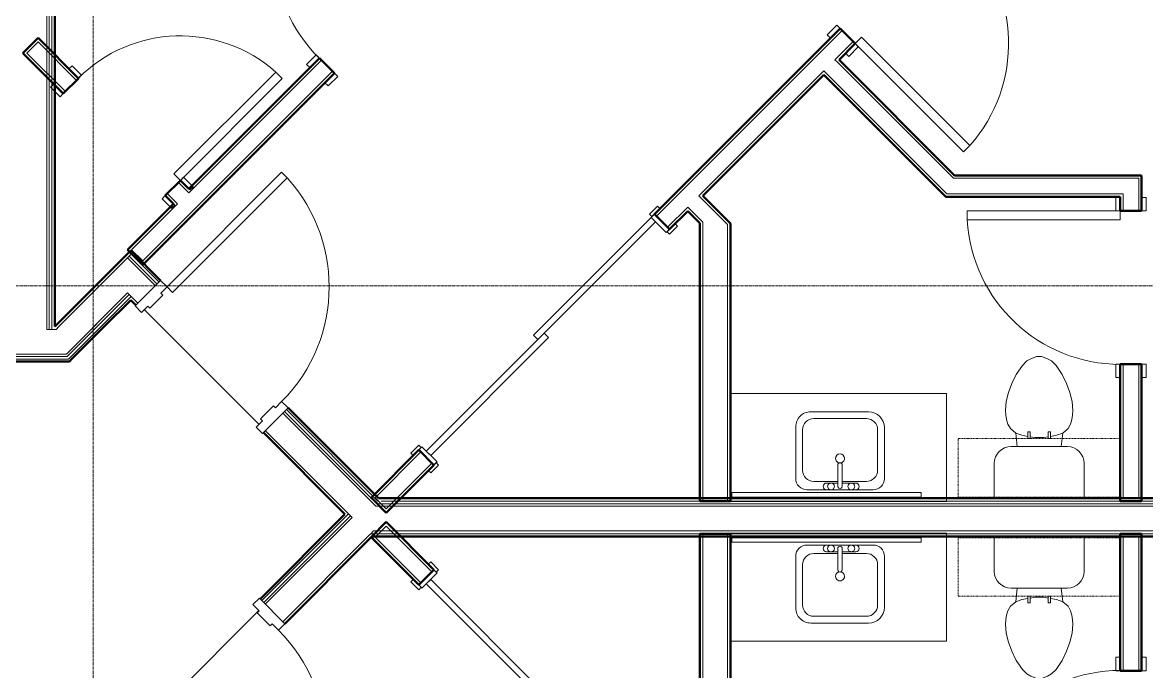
# Model space of a CAD drawing. Header units: inches. Extents: x -4218 to -1830, y 9767 to 12426.
# Drawn here: x -2516 to -2266.4, y 10381.6 to 10525.7 of the extents above; entities that cross this region are included whole.
import ezdxf

# ---------------------------------------------------------------- set-up
doc = ezdxf.new("R2010")
doc.units = ezdxf.units.IN
doc.header["$MEASUREMENT"] = 0
doc.linetypes.add('Dash', pattern=[0.25, 0.125, -0.125])
doc.linetypes.add('Grid Line 1_2_', pattern=[0.875, 0.5, -0.125, 0.125, -0.125])
for name, color, linetype, lineweight in [('0-1', 7, 'Continuous', 5), ('0-2', 252, 'Continuous', 9), ('0-3', 10, 'Continuous', 9), ('A-DOOR-1', 10, 'Continuous', 9), ('A-DOOR-2', 50, 'Continuous', 20), ('A-DOOR-FRAM-1', 50, 'Continuous', 20), ('A-FLOR-4', 192, 'Continuous', 9), ('A-WALL-1', 7, 'Continuous', 50), ('A-WALL-2', 250, 'Continuous', 13), ('I-WALL-1', 7, 'Continuous', 50), ('P-SANR-FIXT-1', 10, 'Continuous', 9), ('P-SANR-FIXT-3', 252, 'Continuous', 9), ('Q-CASE-1', 253, 'Continuous', 9), ('Q-CASE-2', 252, 'Continuous', 9), ('Q-CASE-3', 10, 'Continuous', 9), ('Q-CASE-4', 10, 'Dash', 9), ('S-GRID-1', 1, 'Grid Line 1_2_', 9)]:
    doc.layers.add(name, color=color, linetype=linetype, lineweight=lineweight)

# ---------------------------------------------------------------- blocks, each defined once
blk = doc.blocks.new('SWING - SINGLE - FLUSH - 2-10 x 6-8 - PRIVACY-3199407-BACKGROUND - 2ND FLOOR')
at = {"layer": 'A-DOOR-1'}
blk.add_arc((17, 2.37), 34.07, 93.3657, 180, dxfattribs=at)
at = {"layer": 'A-DOOR-2'}
for p, q in [((15, 2.37), (15, 36.38)), ((17, 36.38), (15, 36.38)), ((17, 2.37), (17, 36.38)), ((17, 2.37), (15, 2.37))]:
    blk.add_line(p, q, dxfattribs=at)
at = {"layer": 'A-DOOR-FRAM-1'}
for p, q in [((-17, 3.37), (-20, 3.37)), ((-20, 3.37), (-20, 2.37)), ((-17, 2.37), (-17, 3.37)), ((20, 3.37), (17, 3.37)), ((17, 3.37), (17, 2.37)), ((20, 2.37), (20, 3.37)), ((-20, 2.37), (-17, 2.37)), ((17, 2.37), (20, 2.37)), ((-17, -2.38), (-20, -2.38)), ((-20, -2.38), (-20, -3.38)), ((-17, -3.38), (-17, -2.38)), ((20, -2.38), (17, -2.38)), ((17, -2.38), (17, -3.38)), ((20, -3.38), (20, -2.38)), ((-20, -3.38), (-17, -3.38)), ((17, -3.38), (20, -3.38))]:
    blk.add_line(p, q, dxfattribs=at)
blk = doc.blocks.new('SWING - SINGLE - FLUSH - 2-8 x 6-8 - PASSAGE-3199406-BACKGROUND - 2ND FLOOR')
at = {"layer": 'A-DOOR-1'}
blk.add_arc((16, 2.37), 32.07, 93.5759, 180, dxfattribs=at)
at = {"layer": 'A-DOOR-2'}
for p, q in [((14, 2.37), (14, 34.38)), ((16, 34.38), (14, 34.38)), ((16, 2.37), (16, 34.38)), ((16, 2.37), (14, 2.37))]:
    blk.add_line(p, q, dxfattribs=at)
at = {"layer": 'A-DOOR-FRAM-1'}
for p, q in [((-16, 3.37), (-19, 3.37)), ((-19, 3.37), (-19, 2.37)), ((-16, 2.37), (-16, 3.37)), ((19, 3.37), (16, 3.37)), ((16, 3.37), (16, 2.37)), ((19, 2.37), (19, 3.37)), ((-19, 2.37), (-16, 2.37)), ((16, 2.37), (19, 2.37)), ((-16, -2.38), (-19, -2.38)), ((-19, -2.38), (-19, -3.38)), ((-16, -3.38), (-16, -2.38)), ((19, -2.38), (16, -2.38)), ((16, -2.38), (16, -3.38)), ((19, -3.38), (19, -2.38)), ((-19, -3.38), (-16, -3.38)), ((16, -3.38), (19, -3.38))]:
    blk.add_line(p, q, dxfattribs=at)
blk = doc.blocks.new('SLIDING - FLUSH - 6-0 x 6-8-3203588-BACKGROUND - 2ND FLOOR')
at = {"layer": 'A-DOOR-1'}
for p, q in [((-38.75, 3.25), (-36.25, 3.25)), ((-38.75, 2.5), (-38.75, 3.25)), ((-36.25, 2.5), (-38.75, 2.5)), ((-36.25, 3.25), (-36.25, 2.5)), ((36.25, 3.25), (38.75, 3.25)), ((36.25, 2.5), (36.25, 3.25)), ((38.75, 2.5), (36.25, 2.5)), ((38.75, 3.25), (38.75, 2.5)), ((-38.75, -2.25), (-36.25, -2.25)), ((-38.75, -3), (-38.75, -2.25)), ((-36.25, -2.25), (-36.25, -3)), ((36.25, -2.25), (38.75, -2.25)), ((36.25, -3), (36.25, -2.25)), ((38.75, -2.25), (38.75, -3)), ((-36.25, -3), (-38.75, -3)), ((38.75, -3), (36.25, -3))]:
    blk.add_line(p, q, dxfattribs=at)
at = {"layer": 'A-DOOR-2'}
for p, q in [((-1, -0.875), (-1, 0.5)), ((-1, 0.5), (36, 0.5)), ((36, 0.5), (36, -0.875)), ((-36, -2.25), (-36, -0.875)), ((-36, -0.875), (1, -0.875)), ((1, -2.25), (-36, -2.25)), ((36, -0.875), (-1, -0.875)), ((1, -0.875), (1, -2.25))]:
    blk.add_line(p, q, dxfattribs=at)
at = {"layer": 'A-DOOR-FRAM-1'}
for p, q in [((-37, -2.25), (-37, 2.5)), ((-37, 2.5), (-36, 2.5)), ((-36, 2.5), (-36, -2.25)), ((36, 2.5), (37, 2.5)), ((36, -2.25), (36, 2.5)), ((37, 2.5), (37, -2.25)), ((-36, -2.25), (-37, -2.25)), ((37, -2.25), (36, -2.25))]:
    blk.add_line(p, q, dxfattribs=at)
blk = doc.blocks.new('M_Sink Vanity-Square - 500 x 440mm-V47-BACKGROUND - 2ND FLOOR')
at = {"layer": 'P-SANR-FIXT-1'}
for p, q in [((7.96, 7.09), (-6.72, 7.09)), ((0.12, 5.22), (-5.22, 5.22)), ((3.62, 7.09), (-2.88, 7.09)), ((-2.88, 5.59), (0.12, 5.59)), ((0.12, 6.33), (0.12, 1.59)), ((1.12, 6.33), (1.12, 1.59)), ((1.12, 5.59), (3.62, 5.59)), ((6.46, 5.22), (1.12, 5.22)), ((-9.22, 4.59), (-9.22, -6.73)), ((-7.72, 2.72), (-7.72, -6.23)), ((8.96, -6.23), (8.96, 2.72)), ((10.46, -6.91), (10.46, 4.59)), ((-5.22, -8.73), (6.46, -8.73)), ((-5.72, -10.23), (7.14, -10.23))]:
    blk.add_line(p, q, dxfattribs=at)
for centre, radius, start, end in [((-6.72, 4.59), 2.5, 90, 180), ((-5.22, 2.72), 2.5, 90, 180), ((-2.88, 6.34), 0.75, 90, 270), ((-1.88, 6.34), 0.75, 360, 180), ((-1.88, 6.34), 0.75, 180, 0), ((0.62, 6.33), 0.5, 360, 180), ((2.62, 6.34), 0.75, 360, 180), ((2.62, 6.34), 0.75, 180, 360), ((3.62, 6.34), 0.75, 270, 90), ((6.46, 2.72), 2.5, 0, 90), ((7.96, 4.59), 2.5, 360, 90), ((0.62, 0.13), 1, 360, 180), ((0.62, 0.13), 1, 180, 0), ((0.62, 1.59), 0.5, 180, 0), ((-5.72, -6.73), 3.5, 180, 270), ((-5.22, -6.23), 2.5, 180, 270), ((6.46, -6.23), 2.5, 270, 0), ((7.14, -6.91), 3.32, 270, 0)]:
    blk.add_arc(centre, radius, start, end, dxfattribs=at)
blk = doc.blocks.new('Bath Vanity - Bath Vanity 48_-2551079-BACKGROUND - 2ND FLOOR')
at = {"layer": 'Q-CASE-1'}
blk.add_line((24.74, -0.75), (24.74, -0.13), dxfattribs=at)
at = {"layer": 'Q-CASE-2'}
for p, q in [((24.74, 0), (-23.26, 0)), ((-23.26, 0), (-23.26, -0.75)), ((24.74, -0.13), (24.74, 0)), ((24.74, -24), (24.74, -0.75))]:
    blk.add_line(p, q, dxfattribs=at)
at = {"layer": 'Q-CASE-3'}
for p, q in [((-23.26, -0.75), (-23.26, -24)), ((-23.26, -24), (24.74, -24))]:
    blk.add_line(p, q, dxfattribs=at)
blk = doc.blocks.new('Toilet-Domestic-3D - Toilet-Domestic-3D-V48-BACKGROUND - 2ND FLOOR')
at = {"layer": 'P-SANR-FIXT-1'}
for p, q in [((-5.13, 8), (-3.74, 10)), ((-3.74, 10), (-2.74, 11)), ((-2.74, 11), (-1.87, 11.5)), ((-1.87, 11.5), (-0.5, 12)), ((-0.5, 12), (0.5, 12)), ((0.5, 12), (1.87, 11.5)), ((1.87, 11.5), (2.74, 11)), ((2.74, 11), (3.74, 10)), ((3.74, 10), (5.13, 8)), ((-6.06, 6), (-5.13, 8)), ((5.13, 8), (6.06, 6)), ((-6.79, 4), (-6.06, 6)), ((6.06, 6), (6.79, 4)), ((-7.33, 1.99), (-6.79, 4)), ((6.79, 4), (7.33, 1.99)), ((-7.5, 0), (-7.33, 1.99)), ((7.33, 1.99), (7.5, 0)), ((-7.41, -1), (-7.5, 0)), ((-7.24, -2), (-7.41, -1)), ((-6.97, -3), (-7.24, -2)), ((7.24, -2), (6.97, -3)), ((7.41, -1), (7.24, -2)), ((7.5, 0), (7.41, -1)), ((-6.4, -4), (-6.97, -3)), ((-5.21, -5), (-6.4, -4)), ((6.4, -4), (5.21, -5)), ((6.97, -3), (6.4, -4)), ((-3.84, -5.5), (-5.21, -5)), ((-4.86, -8.02), (-5.21, -5)), ((-2.5, -5.74), (-3.84, -5.5)), ((-1, -6), (-2.01, -5.82)), ((1, -6), (-1, -6)), ((2, -5.82), (1, -6)), ((3.84, -5.5), (2.49, -5.74)), ((5.21, -5), (3.84, -5.5)), ((4.86, -8.02), (5.21, -5)), ((6.25, -8.02), (-6.25, -8.02)), ((-9.98, -11.75), (-9.98, -19.48)), ((9.98, -19.48), (9.98, -11.75))]:
    blk.add_line(p, q, dxfattribs=at)
for centre, start, end in [((-6.25, -11.75), 90, 180), ((6.25, -11.75), 0, 90)]:
    blk.add_arc(centre, 3.73, start, end, dxfattribs=at)
at = {"layer": 'P-SANR-FIXT-3'}
blk.add_line((-9.98, -19.48), (9.98, -19.48), dxfattribs=at)
blk = doc.blocks.new('SWING - SINGLE - FLUSH - 2-10 x 6-8 - PRIVACY-3199405-BACKGROUND - 2ND FLOOR')
at = {"layer": 'A-DOOR-1'}
blk.add_arc((17, -2.38), 34.07, 180, 266.6343, dxfattribs=at)
at = {"layer": 'A-DOOR-2'}
for p, q in [((15, -2.38), (15, -36.38)), ((17, -2.38), (15, -2.38)), ((17, -2.38), (17, -36.38)), ((17, -36.38), (15, -36.38))]:
    blk.add_line(p, q, dxfattribs=at)
at = {"layer": 'A-DOOR-FRAM-1'}
for p, q in [((-20, 2.37), (-20, 3.37)), ((-20, 3.37), (-17, 3.37)), ((-17, 3.37), (-17, 2.37)), ((17, 2.37), (17, 3.37)), ((17, 3.37), (20, 3.37)), ((20, 3.37), (20, 2.37)), ((-17, 2.37), (-20, 2.37)), ((20, 2.37), (17, 2.37)), ((-20, -2.38), (-17, -2.38)), ((-20, -3.38), (-20, -2.38)), ((-17, -2.38), (-17, -3.38)), ((17, -2.38), (20, -2.38)), ((17, -3.38), (17, -2.38)), ((20, -2.38), (20, -3.38)), ((-17, -3.38), (-20, -3.38)), ((20, -3.38), (17, -3.38))]:
    blk.add_line(p, q, dxfattribs=at)
blk = doc.blocks.new('SLIDING - FLUSH - 6-0 x 6-8-3203587-BACKGROUND - 2ND FLOOR')
at = {"layer": 'A-DOOR-1'}
for p, q in [((-36.25, 3), (-38.75, 3)), ((-38.75, 3), (-38.75, 2.25)), ((-36.25, 2.25), (-36.25, 3)), ((36.25, 3), (36.25, 2.25)), ((38.75, 3), (36.25, 3)), ((38.75, 2.25), (38.75, 3)), ((-38.75, 2.25), (-36.25, 2.25)), ((36.25, 2.25), (38.75, 2.25)), ((-36.25, -2.5), (-38.75, -2.5)), ((-38.75, -2.5), (-38.75, -3.25)), ((-38.75, -3.25), (-36.25, -3.25)), ((-36.25, -3.25), (-36.25, -2.5)), ((38.75, -2.5), (36.25, -2.5)), ((36.25, -2.5), (36.25, -3.25)), ((36.25, -3.25), (38.75, -3.25)), ((38.75, -3.25), (38.75, -2.5))]:
    blk.add_line(p, q, dxfattribs=at)
at = {"layer": 'A-DOOR-2'}
for p, q in [((1, 2.25), (-36, 2.25)), ((-36, 2.25), (-36, 0.875)), ((-36, 0.875), (1, 0.875)), ((36, 0.875), (-1, 0.875)), ((-1, 0.875), (-1, -0.5)), ((1, 0.875), (1, 2.25)), ((36, -0.5), (36, 0.875)), ((-1, -0.5), (36, -0.5))]:
    blk.add_line(p, q, dxfattribs=at)
at = {"layer": 'A-DOOR-FRAM-1'}
for p, q in [((-36, 2.25), (-37, 2.25)), ((-37, 2.25), (-37, -2.5)), ((-36, -2.5), (-36, 2.25)), ((37, 2.25), (36, 2.25)), ((36, 2.25), (36, -2.5)), ((37, -2.5), (37, 2.25)), ((-37, -2.5), (-36, -2.5)), ((36, -2.5), (37, -2.5))]:
    blk.add_line(p, q, dxfattribs=at)
blk = doc.blocks.new('M_Sink Vanity-Square - 500 x 440mm-V55-BACKGROUND - 2ND FLOOR')
at = {"layer": 'P-SANR-FIXT-1'}
for p, q in [((-5.72, 10.23), (7.14, 10.23)), ((-5.22, 8.73), (6.46, 8.73)), ((-9.22, -4.59), (-9.22, 6.73)), ((-7.72, -2.72), (-7.72, 6.23)), ((8.96, 6.23), (8.96, -2.72)), ((10.46, 6.91), (10.46, -4.59)), ((0.12, -6.33), (0.12, -1.59)), ((1.12, -6.33), (1.12, -1.59)), ((7.96, -7.09), (-6.72, -7.09)), ((0.12, -5.22), (-5.22, -5.22)), ((-2.88, -5.59), (0.12, -5.59)), ((3.62, -7.09), (-2.88, -7.09)), ((6.46, -5.22), (1.12, -5.22)), ((1.12, -5.59), (3.62, -5.59))]:
    blk.add_line(p, q, dxfattribs=at)
for centre, radius, start, end in [((-5.72, 6.73), 3.5, 90, 180), ((7.14, 6.91), 3.32, 360, 90), ((-5.22, 6.23), 2.5, 90, 180), ((6.46, 6.23), 2.5, 360, 90), ((0.62, -0.13), 1, 360, 180), ((0.62, -0.13), 1, 180, 0), ((0.62, -1.59), 0.5, 360, 180), ((-6.72, -4.59), 2.5, 180, 270), ((-5.22, -2.72), 2.5, 180, 270), ((6.46, -2.72), 2.5, 270, 360), ((7.96, -4.59), 2.5, 270, 0), ((-2.88, -6.34), 0.75, 90, 270), ((-1.88, -6.34), 0.75, 360, 180), ((-1.88, -6.34), 0.75, 180, 0), ((0.62, -6.33), 0.5, 180, 0), ((2.62, -6.34), 0.75, 0, 180), ((2.62, -6.34), 0.75, 180, 0), ((3.62, -6.34), 0.75, 270, 90)]:
    blk.add_arc(centre, radius, start, end, dxfattribs=at)
blk = doc.blocks.new('Bath Vanity - Bath Vanity 48_-V63-BACKGROUND - 2ND FLOOR')
at = {"layer": 'Q-CASE-1'}
blk.add_line((24.74, 0.13), (24.74, 0.75), dxfattribs=at)
at = {"layer": 'Q-CASE-2'}
for p, q in [((24.74, 0.75), (24.74, 24)), ((-23.26, 0.75), (-23.26, 0)), ((24.74, 0), (24.74, 0.13)), ((-23.26, 0), (24.74, 0))]:
    blk.add_line(p, q, dxfattribs=at)
at = {"layer": 'Q-CASE-3'}
for p, q in [((24.74, 24), (-23.26, 24)), ((-23.26, 24), (-23.26, 0.75))]:
    blk.add_line(p, q, dxfattribs=at)
blk = doc.blocks.new('Toilet-Domestic-3D - Toilet-Domestic-3D-V56-BACKGROUND - 2ND FLOOR')
at = {"layer": 'P-SANR-FIXT-1'}
for p, q in [((-9.98, 11.75), (-9.98, 19.48)), ((9.98, 19.48), (9.98, 11.75)), ((6.25, 8.02), (-6.25, 8.02)), ((-4.86, 8.02), (-5.21, 5)), ((4.86, 8.02), (5.21, 5)), ((-5.21, 5), (-6.4, 4)), ((-3.84, 5.5), (-5.21, 5)), ((-2.5, 5.74), (-3.84, 5.5)), ((-1, 6), (-2.01, 5.82)), ((1, 6), (-1, 6)), ((2, 5.82), (1, 6)), ((3.84, 5.5), (2.49, 5.74)), ((5.21, 5), (3.84, 5.5)), ((6.4, 4), (5.21, 5)), ((-6.97, 3), (-7.24, 2)), ((-6.4, 4), (-6.97, 3)), ((6.97, 3), (6.4, 4)), ((7.24, 2), (6.97, 3)), ((-7.41, 1), (-7.5, 0)), ((-7.24, 2), (-7.41, 1)), ((7.41, 1), (7.24, 2)), ((7.5, 0), (7.41, 1)), ((-7.5, 0), (-7.33, -1.99)), ((-7.33, -1.99), (-6.79, -4)), ((6.79, -4), (7.33, -1.99)), ((7.33, -1.99), (7.5, 0)), ((-6.79, -4), (-6.06, -6)), ((6.06, -6), (6.79, -4)), ((-6.06, -6), (-5.13, -8)), ((5.13, -8), (6.06, -6)), ((-5.13, -8), (-3.74, -10)), ((3.74, -10), (5.13, -8)), ((-3.74, -10), (-2.74, -11)), ((-2.74, -11), (-1.87, -11.5)), ((-1.87, -11.5), (-0.5, -12)), ((-0.5, -12), (0.5, -12)), ((0.5, -12), (1.87, -11.5)), ((1.87, -11.5), (2.74, -11)), ((2.74, -11), (3.74, -10))]:
    blk.add_line(p, q, dxfattribs=at)
for centre, start, end in [((-6.25, 11.75), 180, 270), ((6.25, 11.75), 270, 360)]:
    blk.add_arc(centre, 3.73, start, end, dxfattribs=at)
at = {"layer": 'P-SANR-FIXT-3'}
blk.add_line((-9.98, 19.48), (9.98, 19.48), dxfattribs=at)
blk = doc.blocks.new('300 Series Wall Hung Cabinet_326 - 36_-2909953-BACKGROUND - 2ND FLOOR')
at = {"layer": 'Q-CASE-3'}
for p, q in [((-2.01, 14.69), (-2.5, 14.69)), ((-2.5, 14.69), (-2.5, 13.19)), ((-2.01, 13.19), (-2.5, 13.19)), ((-2.01, 13.19), (-2.01, 14.69)), ((2.49, 14.69), (2, 14.69)), ((2, 14.69), (2, 13.19)), ((2.49, 13.19), (2, 13.19)), ((2.49, 13.19), (2.49, 14.69))]:
    blk.add_line(p, q, dxfattribs=at)
at = {"layer": 'Q-CASE-4'}
for p, q in [((-18, 0.19), (-18, 13.19)), ((-18, 13.19), (18, 13.19)), ((18, 13.19), (18, 0.19)), ((18, 0.19), (-18, 0.19))]:
    blk.add_line(p, q, dxfattribs=at)
blk = doc.blocks.new('300 Series Wall Hung Cabinet_326 - 36_-2909952-BACKGROUND - 2ND FLOOR')
at = {"layer": 'Q-CASE-3'}
for p, q in [((-2.5, -13.19), (-2.01, -13.19)), ((-2.5, -13.19), (-2.5, -14.69)), ((-2.5, -14.69), (-2.01, -14.69)), ((-2.01, -14.69), (-2.01, -13.19)), ((2, -13.19), (2.49, -13.19)), ((2, -13.19), (2, -14.69)), ((2, -14.69), (2.49, -14.69)), ((2.49, -14.69), (2.49, -13.19))]:
    blk.add_line(p, q, dxfattribs=at)
at = {"layer": 'Q-CASE-4'}
for p, q in [((18, -0.19), (-18, -0.19)), ((-18, -0.19), (-18, -13.19)), ((18, -13.19), (18, -0.19)), ((-18, -13.19), (18, -13.19))]:
    blk.add_line(p, q, dxfattribs=at)
blk = doc.blocks.new('BATHROOM MIRROR - BATHROOM MIRROR 42_-2844766-BACKGROUND - 2ND FLOOR')
at = {"layer": 'Q-CASE-3'}
for p, q in [((-20.26, -23), (21.74, -23)), ((-20.26, -23), (-20.26, -24)), ((21.74, -24), (-20.26, -24)), ((21.74, -24), (21.74, -23))]:
    blk.add_line(p, q, dxfattribs=at)
blk = doc.blocks.new('BATHROOM MIRROR - BATHROOM MIRROR 42_-3124765-BACKGROUND - 2ND FLOOR')
at = {"layer": 'Q-CASE-3'}
for p, q in [((21.74, 24), (-20.26, 24)), ((-20.26, 23), (-20.26, 24)), ((-20.26, 23), (21.74, 23)), ((21.74, 24), (21.74, 23))]:
    blk.add_line(p, q, dxfattribs=at)
blk = doc.blocks.new('CTR - 1st Phase - Unit Layouts_rvt-1-BACKGROUND - 2ND FLOOR')
at = {"layer": 'A-WALL-1'}
for p, q in [((-2334.48, 10524.32), (-2375.7, 10483.1)), ((-2331.12, 10520.96), (-2334.48, 10524.32)), ((-2513.03, 10521.78), (-2515.51, 10519.31)), ((-2512.59, 10522.22), (-2513.03, 10521.78)), ((-2503.61, 10513.24), (-2512.59, 10522.22)), ((-2515.51, 10519.31), (-2515.95, 10518.86)), ((-2334.71, 10517.38), (-2331.12, 10520.96)), ((-2515.95, 10518.86), (-2506.97, 10509.88)), ((-2450.11, 10517.77), (-2479.12, 10488.76)), ((-2446.75, 10514.41), (-2450.11, 10517.77)), ((-2309.05, 10491.71), (-2334.71, 10517.38)), ((-2489.33, 10471.83), (-2446.75, 10514.41)), ((-2364.94, 10487.15), (-2338.07, 10514.02)), ((-2338.07, 10514.02), (-2311.02, 10486.96)), ((-2506.97, 10509.88), (-2503.61, 10513.24)), ((-2267.5, 10491.71), (-2309.05, 10491.71)), ((-2267.5, 10491.09), (-2267.5, 10491.71)), ((-2480.98, 10490.61), (-2484.34, 10487.25)), ((-2479.12, 10488.76), (-2480.98, 10490.61)), ((-2267.5, 10486.96), (-2267.5, 10491.09)), ((-2484.34, 10487.25), (-2482.48, 10485.4)), ((-2358.84, 10481.04), (-2364.94, 10487.15)), ((-2311.02, 10486.96), (-2310.13, 10486.96)), ((-2310.13, 10486.96), (-2304.3, 10486.96)), ((-2304.3, 10486.96), (-2272.25, 10486.96)), ((-2272.25, 10486.96), (-2272.25, 10483.84)), ((-2267.5, 10483.84), (-2267.5, 10486.96)), ((-2482.48, 10485.4), (-2492.69, 10475.19)), ((-2375.7, 10483.1), (-2372.34, 10479.74)), ((-2372.34, 10479.74), (-2368.3, 10483.79)), ((-2368.3, 10483.79), (-2365.59, 10481.08)), ((-2272.25, 10483.84), (-2267.5, 10483.84)), ((-2365.59, 10481.08), (-2365.59, 10419.41)), ((-2358.84, 10480.16), (-2358.84, 10481.04)), ((-2358.84, 10474.33), (-2358.84, 10480.16)), ((-2492.69, 10475.19), (-2492.25, 10474.74)), ((-2492.25, 10474.74), (-2489.77, 10472.27)), ((-2358.84, 10419.41), (-2358.84, 10474.33)), ((-2489.77, 10472.27), (-2489.33, 10471.83)), ((-2267.5, 10449.84), (-2272.25, 10449.84)), ((-2272.25, 10449.84), (-2272.25, 10419.41)), ((-2267.5, 10419.41), (-2267.5, 10449.84)), ((-2428.03, 10430.78), (-2438.64, 10420.17)), ((-2424.67, 10427.42), (-2428.03, 10430.78)), ((-2435.28, 10416.81), (-2424.67, 10427.42)), ((-2438.64, 10420.17), (-2438.19, 10419.73)), ((-2438.19, 10419.73), (-2435.72, 10417.25)), ((-2365.59, 10419.41), (-2358.84, 10419.41)), ((-2272.25, 10419.41), (-2271.62, 10419.41)), ((-2271.62, 10419.41), (-2268.12, 10419.41)), ((-2268.12, 10419.41), (-2267.5, 10419.41)), ((-2435.72, 10417.25), (-2435.28, 10416.81)), ((-2435.72, 10414.33), (-2438.19, 10411.85)), ((-2435.28, 10414.77), (-2435.72, 10414.33)), ((-2424.67, 10404.16), (-2435.28, 10414.77)), ((-2438.19, 10411.85), (-2438.64, 10411.41)), ((-2365.59, 10412.16), (-2365.59, 10350.5)), ((-2358.84, 10412.16), (-2365.59, 10412.16)), ((-2358.84, 10357.25), (-2358.84, 10412.16)), ((-2272.25, 10412.16), (-2272.25, 10381.74)), ((-2271.62, 10412.16), (-2272.25, 10412.16)), ((-2268.12, 10412.16), (-2271.62, 10412.16)), ((-2267.5, 10412.16), (-2268.12, 10412.16)), ((-2267.5, 10381.74), (-2267.5, 10412.16)), ((-2438.64, 10411.41), (-2428.03, 10400.8)), ((-2428.03, 10400.8), (-2424.67, 10404.16)), ((-2272.25, 10381.74), (-2267.5, 10381.74))]:
    blk.add_line(p, q, dxfattribs=at)
at = {"layer": 'A-WALL-2'}
for p, q in [((-2334.04, 10523.88), (-2375.26, 10482.66)), ((-2331.57, 10521.41), (-2335.6, 10517.38)), ((-2512.59, 10521.34), (-2515.07, 10518.86)), ((-2504.05, 10512.8), (-2512.59, 10521.34)), ((-2506.52, 10510.32), (-2515.07, 10518.86)), ((-2479.12, 10487.87), (-2449.66, 10517.33)), ((-2335.6, 10517.38), (-2335.15, 10516.93)), ((-2309.31, 10491.09), (-2335.15, 10516.93)), ((-2489.33, 10472.71), (-2447.19, 10514.85)), ((-2338.07, 10514.9), (-2365.83, 10487.15)), ((-2338.07, 10514.9), (-2337.63, 10514.46)), ((-2310.76, 10487.59), (-2337.63, 10514.46)), ((-2479.56, 10488.31), (-2481.42, 10490.17)), ((-2308.42, 10491.09), (-2309.31, 10491.09)), ((-2268.12, 10491.09), (-2308.42, 10491.09)), ((-2268.12, 10491.09), (-2268.12, 10487.59)), ((-2482.04, 10485.84), (-2483.9, 10487.69)), ((-2479.12, 10487.87), (-2479.56, 10488.31)), ((-2365.83, 10487.15), (-2365.38, 10486.7)), ((-2365.38, 10486.7), (-2359.46, 10480.79)), ((-2305.81, 10487.59), (-2310.76, 10487.59)), ((-2304.92, 10487.59), (-2305.81, 10487.59)), ((-2271.62, 10487.59), (-2304.92, 10487.59)), ((-2271.62, 10487.59), (-2271.62, 10486.96)), ((-2271.62, 10486.96), (-2271.62, 10483.84)), ((-2268.12, 10487.59), (-2268.12, 10486.96)), ((-2268.12, 10486.96), (-2268.12, 10483.84)), ((-2491.81, 10475.19), (-2481.6, 10485.4)), ((-2481.6, 10485.4), (-2482.04, 10485.84)), ((-2368.3, 10484.67), (-2372.79, 10480.19)), ((-2368.3, 10484.67), (-2367.86, 10484.23)), ((-2367.86, 10484.23), (-2364.96, 10481.34)), ((-2364.96, 10481.34), (-2364.96, 10480.45)), ((-2364.96, 10480.45), (-2364.96, 10419.41)), ((-2359.46, 10480.79), (-2359.46, 10475.84)), ((-2491.81, 10475.19), (-2489.33, 10472.71)), ((-2359.46, 10475.84), (-2359.46, 10474.95)), ((-2359.46, 10474.95), (-2359.46, 10419.41)), ((-2271.62, 10449.84), (-2271.62, 10420.04)), ((-2268.12, 10449.84), (-2268.12, 10420.04)), ((-2427.59, 10430.33), (-2437.75, 10420.17)), ((-2425.11, 10427.86), (-2435.28, 10417.7)), ((-2437.75, 10420.17), (-2435.28, 10417.7)), ((-2271.62, 10420.04), (-2268.12, 10420.04)), ((-2435.28, 10413.88), (-2437.75, 10411.41)), ((-2425.11, 10403.72), (-2435.28, 10413.88)), ((-2364.96, 10351.13), (-2364.96, 10412.16)), ((-2359.46, 10356.63), (-2359.46, 10412.16)), ((-2427.59, 10401.24), (-2437.75, 10411.41)), ((-2271.62, 10381.74), (-2271.62, 10411.54)), ((-2268.12, 10411.54), (-2271.62, 10411.54)), ((-2268.12, 10381.74), (-2268.12, 10411.54))]:
    blk.add_line(p, q, dxfattribs=at)
at = {"layer": '0-2'}
for name, p, rotation in [('SWING - SINGLE - FLUSH - 2-10 x 6-8 - PRIVACY-3199407-BACKGROUND - 2ND FLOOR', (-2436.41, 10528.11), 44.99999999996775), ('SWING - SINGLE - FLUSH - 2-10 x 6-8 - PRIVACY-3199407-BACKGROUND - 2ND FLOOR', (-2320.78, 10534.66), 225.0000000001308), ('SWING - SINGLE - FLUSH - 2-8 x 6-8 - PASSAGE-3199406-BACKGROUND - 2ND FLOOR', (-2493.97, 10500.25), 314.9999999999997), ('SWING - SINGLE - FLUSH - 2-10 x 6-8 - PRIVACY-3199407-BACKGROUND - 2ND FLOOR', (-2269.87, 10466.84), 90.00000000011305), ('SLIDING - FLUSH - 6-0 x 6-8-3203588-BACKGROUND - 2ND FLOOR', (-2400.28, 10455.35), 225.0000000001308), ('Bath Vanity - Bath Vanity 48_-2551079-BACKGROUND - 2ND FLOOR', (-2334.1, 10419.29), 180), ('M_Sink Vanity-Square - 500 x 440mm-V47-BACKGROUND - 2ND FLOOR', (-2333.86, 10429.01), 180), ('Bath Vanity - Bath Vanity 48_-V63-BACKGROUND - 2ND FLOOR', (-2334.1, 10412.29), 180), ('M_Sink Vanity-Square - 500 x 440mm-V55-BACKGROUND - 2ND FLOOR', (-2333.86, 10402.57), 180), ('SLIDING - FLUSH - 6-0 x 6-8-3203587-BACKGROUND - 2ND FLOOR', (-2400.28, 10376.23), 134.9999999998691), ('SWING - SINGLE - FLUSH - 2-10 x 6-8 - PRIVACY-3199405-BACKGROUND - 2ND FLOOR', (-2269.87, 10364.74), 269.9999999998544)]:
    blk.add_blockref(name, p, dxfattribs=dict(at, rotation=rotation))
for name, p in [('Toilet-Domestic-3D - Toilet-Domestic-3D-V48-BACKGROUND - 2ND FLOOR', (-2290.25, 10439.52)), ('300 Series Wall Hung Cabinet_326 - 36_-2909953-BACKGROUND - 2ND FLOOR', (-2290.25, 10420.1)), ('BATHROOM MIRROR - BATHROOM MIRROR 42_-2844766-BACKGROUND - 2ND FLOOR', (-2338.22, 10444.29)), ('BATHROOM MIRROR - BATHROOM MIRROR 42_-3124765-BACKGROUND - 2ND FLOOR', (-2338.22, 10387.29)), ('300 Series Wall Hung Cabinet_326 - 36_-2909952-BACKGROUND - 2ND FLOOR', (-2290.25, 10411.48)), ('Toilet-Domestic-3D - Toilet-Domestic-3D-V56-BACKGROUND - 2ND FLOOR', (-2290.25, 10392.06))]:
    blk.add_blockref(name, p, dxfattribs=at)
blk = doc.blocks.new('HOLLOW METAL - UNIT DOOR-2191977-BACKGROUND - 2ND FLOOR')
at = {"layer": 'A-DOOR-1'}
blk.add_arc((18, -4.125), 36, 180, 270, dxfattribs=at)
at = {"layer": 'A-DOOR-2'}
for p, q in [((16.25, -4.125), (18, -4.125)), ((16.25, -40.125), (16.25, -4.125)), ((18, -4.125), (18, -40.125)), ((18, -40.125), (16.25, -40.125))]:
    blk.add_line(p, q, dxfattribs=at)
at = {"layer": 'A-DOOR-FRAM-1'}
for p, q in [((-20, 3.875), (-18, 3.875)), ((-20, -4.125), (-20, 3.875)), ((-18, 3.875), (-18, 1.9375)), ((18, 3.875), (20, 3.875)), ((18, 1.9375), (18, 3.875)), ((20, 3.875), (20, -4.125)), ((-18, 1.9375), (-17.375, 1.9375)), ((-17.375, 1.9375), (-17.375, -2.1875)), ((17.375, 1.9375), (18, 1.9375)), ((17.375, -2.1875), (17.375, 1.9375)), ((-18, -2.1875), (-18, -4.125)), ((-17.375, -2.1875), (-18, -2.1875)), ((18, -2.1875), (17.375, -2.1875)), ((18, -4.125), (18, -2.1875)), ((-18, -4.125), (-20, -4.125)), ((20, -4.125), (18, -4.125))]:
    blk.add_line(p, q, dxfattribs=at)
blk = doc.blocks.new('HOLLOW METAL - UNIT DOOR-2191978-BACKGROUND - 2ND FLOOR')
at = {"layer": 'A-DOOR-1'}
blk.add_arc((18, 4.125), 36, 90, 180, dxfattribs=at)
at = {"layer": 'A-DOOR-2'}
for p, q in [((18, 40.125), (16.25, 40.125)), ((16.25, 40.125), (16.25, 4.125)), ((18, 4.125), (18, 40.125)), ((16.25, 4.125), (18, 4.125))]:
    blk.add_line(p, q, dxfattribs=at)
at = {"layer": 'A-DOOR-FRAM-1'}
for p, q in [((-18, 4.125), (-20, 4.125)), ((-20, 4.125), (-20, -3.875)), ((-18, 2.1875), (-18, 4.125)), ((18, 4.125), (18, 2.1875)), ((20, 4.125), (18, 4.125)), ((20, -3.875), (20, 4.125)), ((-17.375, 2.1875), (-18, 2.1875)), ((-17.375, -1.9375), (-17.375, 2.1875)), ((18, 2.1875), (17.375, 2.1875)), ((17.375, 2.1875), (17.375, -1.9375)), ((-18, -3.875), (-18, -1.9375)), ((-18, -1.9375), (-17.375, -1.9375)), ((17.375, -1.9375), (18, -1.9375)), ((18, -1.9375), (18, -3.875)), ((-20, -3.875), (-18, -3.875)), ((18, -3.875), (20, -3.875))]:
    blk.add_line(p, q, dxfattribs=at)
blk = doc.blocks.new('CTR - 1st Phase - Common Walls_rvt-1-BACKGROUND - 2ND FLOOR')
at = {"layer": 'A-WALL-2'}
for p, q in [((-2510.62, 10843.14), (-2510.62, 10458.16)), ((-2510.12, 10843.14), (-2510.12, 10458.16)), ((-2509.5, 10843.14), (-2509.5, 10458.16)), ((-2492.34, 10473.77), (-2491.9, 10474.21)), ((-2485.71, 10468.03), (-2491.9, 10474.21)), ((-2496.58, 10469.53), (-2492.69, 10473.42)), ((-2492.69, 10473.42), (-2492.34, 10473.77)), ((-2486.5, 10467.23), (-2492.69, 10473.42)), ((-2486.15, 10467.58), (-2492.34, 10473.77)), ((-2507.95, 10458.16), (-2497.02, 10469.09)), ((-2497.02, 10469.09), (-2496.58, 10469.53)), ((-2500.17, 10458.16), (-2493.13, 10465.2)), ((-2499.46, 10458.16), (-2492.78, 10464.84)), ((-2498.58, 10458.16), (-2492.34, 10464.4)), ((-2493.13, 10465.2), (-2492.69, 10465.64)), ((-2492.78, 10464.84), (-2492.34, 10465.29)), ((-2492.34, 10465.29), (-2492.69, 10465.64)), ((-2492.69, 10465.64), (-2492.34, 10465.29)), ((-2491.9, 10464.84), (-2492.34, 10465.29)), ((-2492.34, 10465.29), (-2491.9, 10464.84)), ((-2492.34, 10464.4), (-2491.9, 10464.84)), ((-2490.39, 10463.34), (-2491.9, 10464.84)), ((-2510.62, 10458.16), (-2510.62, 10457.54)), ((-2510.12, 10457.54), (-2510.62, 10457.54)), ((-2510.12, 10457.54), (-2510.62, 10457.54)), ((-2510.12, 10458.16), (-2510.12, 10457.54)), ((-2509.5, 10457.54), (-2510.12, 10457.54)), ((-2509.5, 10457.54), (-2510.12, 10457.54)), ((-2509.5, 10458.16), (-2509.5, 10457.54)), ((-2508.57, 10457.54), (-2509.5, 10457.54)), ((-2507.95, 10458.16), (-2508.57, 10457.54)), ((-2500.79, 10457.54), (-2506.29, 10452.04)), ((-2499.46, 10458.16), (-2505.59, 10452.04)), ((-2498.58, 10458.16), (-2505.2, 10451.54)), ((-2500.17, 10458.16), (-2500.79, 10457.54)), ((-2506.29, 10452.04), (-2643.35, 10452.04)), ((-2506.09, 10451.54), (-2643.35, 10451.54)), ((-2505.59, 10452.04), (-2506.09, 10451.54)), ((-2505.2, 10451.54), (-2505.83, 10450.91)), ((-2505.83, 10450.91), (-2643.35, 10450.91)), ((-2437.36, 10418.79), (-2457.87, 10439.3)), ((-2437.1, 10419.41), (-2457.42, 10439.74)), ((-2437.56, 10418.29), (-2458.22, 10438.95)), ((-2443.64, 10416.58), (-2462.11, 10435.06)), ((-2076.17, 10419.41), (-2436.39, 10419.41)), ((-2443.64, 10416.58), (-2444.08, 10416.14)), ((-2443.19, 10416.14), (-2443.64, 10416.58)), ((-2443.64, 10416.58), (-2443.19, 10416.14)), ((-2436.86, 10418.29), (-2437.56, 10418.29)), ((-2436.47, 10418.79), (-2437.36, 10418.79)), ((-2435.26, 10418.29), (-2436.86, 10418.29)), ((-2435.76, 10418.79), (-2436.47, 10418.79)), ((-2076.17, 10418.79), (-2435.76, 10418.79)), ((-2076.17, 10418.29), (-2435.26, 10418.29)), ((-2462.9, 10397.32), (-2444.08, 10416.14)), ((-2462.46, 10396.87), (-2443.64, 10415.7)), ((-2462.11, 10396.52), (-2443.28, 10415.35)), ((-2443.19, 10416.14), (-2443.64, 10415.7)), ((-2442.84, 10415.79), (-2443.28, 10415.35)), ((-2442.84, 10415.79), (-2443.19, 10416.14)), ((-2443.19, 10416.14), (-2442.84, 10415.79)), ((-2438.95, 10411.9), (-2439.39, 10411.46)), ((-2438.69, 10412.16), (-2438.95, 10411.9)), ((-2438.69, 10412.16), (-2438.06, 10412.79)), ((-2437.8, 10412.16), (-2438.69, 10412.16)), ((-2437.18, 10412.79), (-2438.06, 10412.79)), ((-2076.17, 10412.16), (-2437.8, 10412.16)), ((-2076.17, 10412.79), (-2437.18, 10412.79)), ((-2458.22, 10392.63), (-2439.39, 10411.46))]:
    blk.add_line(p, q, dxfattribs=at)
at = {"layer": 'I-WALL-1'}
for p, q in [((-2508.87, 10458.16), (-2508.87, 10570.42)), ((-2492.34, 10474.66), (-2497.46, 10469.53)), ((-2491.98, 10475.01), (-2492.34, 10474.66)), ((-2485.36, 10468.38), (-2491.98, 10475.01)), ((-2497.46, 10469.53), (-2508.83, 10458.16)), ((-2497.87, 10458.16), (-2491.98, 10464.05)), ((-2491.98, 10464.05), (-2490.84, 10462.9)), ((-2508.83, 10458.16), (-2508.87, 10458.16)), ((-2505.12, 10450.91), (-2497.87, 10458.16)), ((-2643.35, 10450.41), (-2505.62, 10450.41)), ((-2505.62, 10450.41), (-2505.12, 10450.91)), ((-2437.01, 10420.04), (-2457.07, 10440.1)), ((-2462.55, 10434.62), (-2444.43, 10416.5)), ((-2076.17, 10420.04), (-2437.01, 10420.04)), ((-2444.43, 10416.5), (-2463.26, 10397.67)), ((-2457.78, 10392.19), (-2438.95, 10411.02)), ((-2438.95, 10411.02), (-2438.43, 10411.54)), ((-2438.43, 10411.54), (-2076.17, 10411.54))]:
    blk.add_line(p, q, dxfattribs=at)
at = {"layer": '0-3'}
for name, p, rotation in [('HOLLOW METAL - UNIT DOOR-2191977-BACKGROUND - 2ND FLOOR', (-2474.13, 10451.32), 134.9999999999909), ('HOLLOW METAL - UNIT DOOR-2191978-BACKGROUND - 2ND FLOOR', (-2474.84, 10380.96), 224.9999999999973)]:
    blk.add_blockref(name, p, dxfattribs=dict(at, rotation=rotation))

msp = doc.modelspace()

# ---------------------------------------------------------------- linework, layer by layer
at = {"layer": 'A-FLOR-4'}
for p, q in [((-2506.29, 10452.04), (-2492.69, 10465.64)), ((-2492.69, 10465.64), (-2490.39, 10463.34)), ((-2488.98, 10461.93), (-2463.52, 10436.47)), ((-2643.97, 10452.04), (-2506.29, 10452.04)), ((-2442.84, 10415.79), (-2462.11, 10435.06)), ((-2442.84, 10415.79), (-2462.11, 10396.52)), ((-2462.11, 10396.52), (-2442.84, 10415.79)), ((-2442.84, 10415.79), (-2442.84, 10415.79)), ((-2463.52, 10395.11), (-2488.98, 10369.65)), ((-2488.98, 10369.65), (-2463.52, 10395.11))]:
    msp.add_line(p, q, dxfattribs=at)
at = {"layer": 'S-GRID-1'}
for p, q in [((-2500.32, 9836.18), (-2500.32, 12376.81)), ((-1830.2, 10467.19), (-4168.71, 10467.19))]:
    msp.add_line(p, q, dxfattribs=at)

# ---------------------------------------------------------------- block references
at = {"layer": '0-1'}
for name in ['CTR - 1st Phase - Unit Layouts_rvt-1-BACKGROUND - 2ND FLOOR', 'CTR - 1st Phase - Common Walls_rvt-1-BACKGROUND - 2ND FLOOR']:
    msp.add_blockref(name, (0, 0), dxfattribs=at)

doc.saveas('drawing.dxf')
